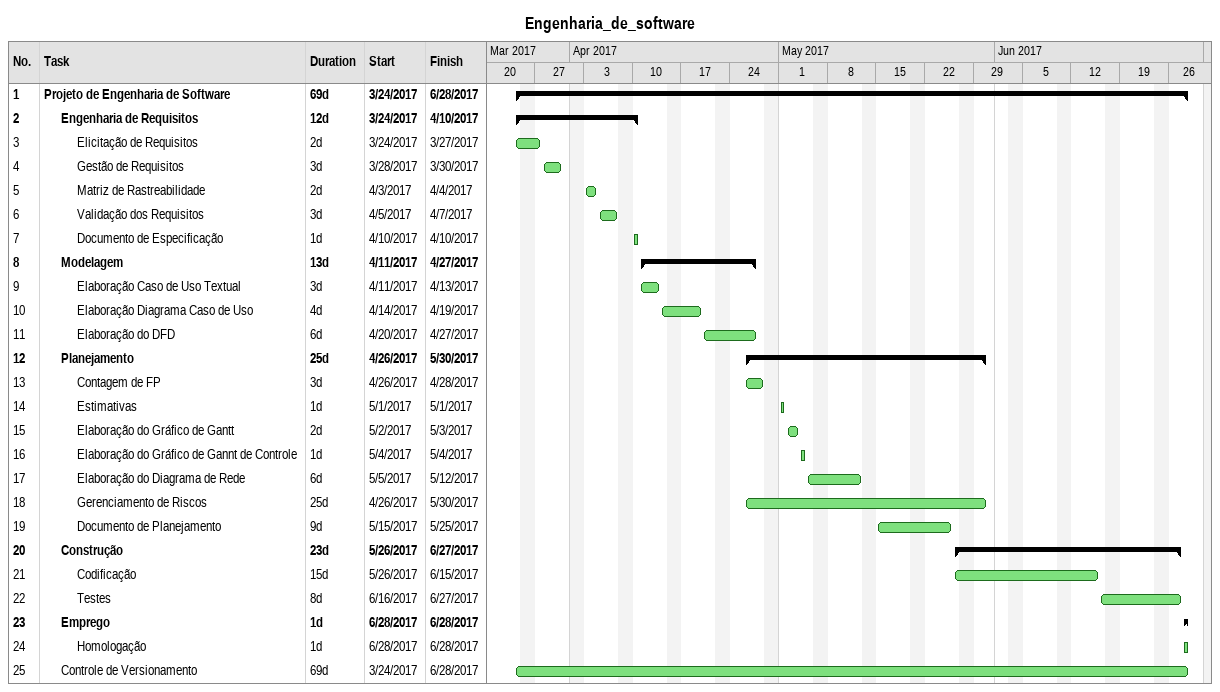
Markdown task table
Engenharia_de_software

| ID | Level | Task | Duration | Start | Finish |
|---|---|---|---|---|---|
| 1 | 1 | **Projeto de Engenharia de Software** | 69d | 2017-03-24 | 2017-06-28 |
| 2 | 2 | **Engenharia de Requisitos** | 12d | 2017-03-24 | 2017-04-10 |
| 3 | 3 | Elicitação de Requisitos | 2d | 2017-03-24 | 2017-03-27 |
| 4 | 3 | Gestão de Requisitos | 3d | 2017-03-28 | 2017-03-30 |
| 5 | 3 | Matriz de Rastreabilidade | 2d | 2017-04-03 | 2017-04-04 |
| 6 | 3 | Validação dos Requisitos | 3d | 2017-04-05 | 2017-04-07 |
| 7 | 3 | Documento de Especificação | 1d | 2017-04-10 | 2017-04-10 |
| 8 | 2 | **Modelagem** | 13d | 2017-04-11 | 2017-04-27 |
| 9 | 3 | Elaboração Caso de Uso Textual | 3d | 2017-04-11 | 2017-04-13 |
| 10 | 3 | Elaboração Diagrama Caso de Uso | 4d | 2017-04-14 | 2017-04-19 |
| 11 | 3 | Elaboração do DFD | 6d | 2017-04-20 | 2017-04-27 |
| 12 | 2 | **Planejamento** | 25d | 2017-04-26 | 2017-05-30 |
| 13 | 3 | Contagem de FP | 3d | 2017-04-26 | 2017-04-28 |
| 14 | 3 | Estimativas | 1d | 2017-05-01 | 2017-05-01 |
| 15 | 3 | Elaboração do Gráfico de Gantt | 2d | 2017-05-02 | 2017-05-03 |
| 16 | 3 | Elaboração do Gráfico de Gannt de Controle | 1d | 2017-05-04 | 2017-05-04 |
| 17 | 3 | Elaboração do Diagrama de Rede | 6d | 2017-05-05 | 2017-05-12 |
| 18 | 3 | Gerenciamento de Riscos | 25d | 2017-04-26 | 2017-05-30 |
| 19 | 3 | Documento de Planejamento | 9d | 2017-05-15 | 2017-05-25 |
| 20 | 2 | **Construção** | 23d | 2017-05-26 | 2017-06-27 |
| 21 | 3 | Codificação | 15d | 2017-05-26 | 2017-06-15 |
| 22 | 3 | Testes | 8d | 2017-06-16 | 2017-06-27 |
| 23 | 2 | **Emprego** | 1d | 2017-06-28 | 2017-06-28 |
| 24 | 3 | Homologação | 1d | 2017-06-28 | 2017-06-28 |
| 25 | 2 | Controle de Versionamento | 69d | 2017-03-24 | 2017-06-28 |
